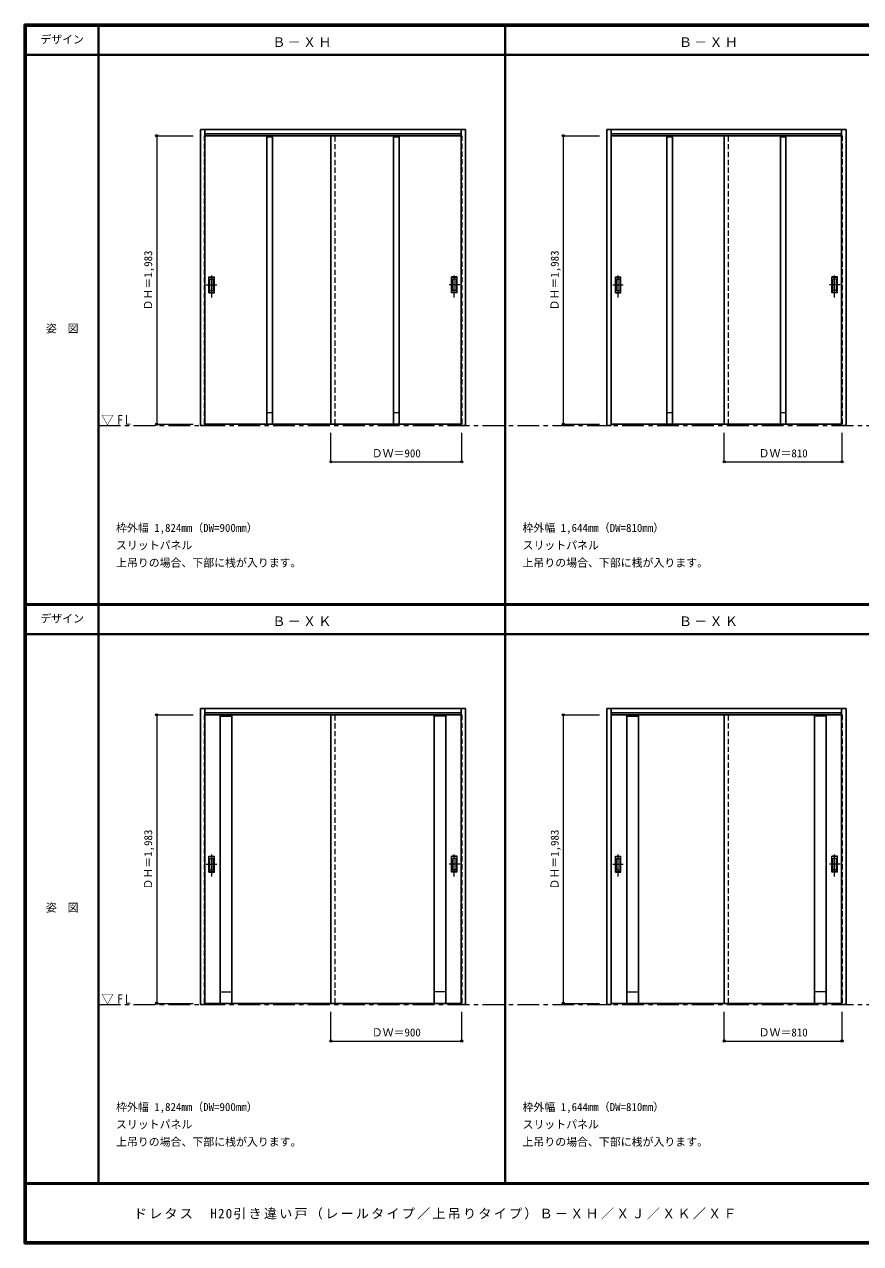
# Model space of a CAD drawing. Units: millimetres, scale not verified. Extents: x -6000 to 5700, y -4307 to 4260.
# Drawn here: x -6000 to -250, y -4205 to 4175 of the extents above; entities that cross this region are included whole.
import ezdxf
from ezdxf.enums import TextEntityAlignment as Align

# ---------------------------------------------------------------- set-up
doc = ezdxf.new("R2010")
doc.units = ezdxf.units.MM
doc.header["$LTSCALE"] = 30
doc.header["$PDMODE"] = 32
doc.header["$PDSIZE"] = 15
doc.linetypes.add('CHAIN1', pattern=[8, 5, -1, 1, -1])
doc.linetypes.add('DASHED1', pattern=[1.8, 1.2, -0.6])
for name, color, linetype, lineweight in [('0-1_通り芯', 7, 'CHAIN1', 18), ('0-2_扉', 4, 'DASHED1', 9), ('0-3_仕上げ', 3, 'Continuous', 25), ('0-4_枠', 3, 'Continuous', 25), ('0-6_引手', 7, 'Continuous', 18), ('0-B_寸法', 4, 'Continuous', 9), ('F-1_枠', 6, 'Continuous', 40)]:
    doc.layers.add(name, color=color, linetype=linetype, lineweight=lineweight)
doc.layers.add('0-A_文字', color=7, linetype='Continuous')
doc.layers.add('F-A_文字', color=7, linetype='Continuous')
doc.styles.add('ＭＳ ゴシック', font='')
doc.styles.get('ＭＳ ゴシック').set_extended_font_data('MS Gothic')

msp = doc.modelspace()

# ---------------------------------------------------------------- linework, layer by layer
at = {"layer": '0-1_通り芯'}
for p, q in [((-5490, 1418), (5690, 1418)), ((-5490, -2562.5), (5690, -2562.5))]:
    msp.add_line(p, q, dxfattribs=at)
at = {"layer": '0-2_扉'}
for p, q in [((-4763, 3409.5), (-4763, 1426.5)), ((-4760, 3409.5), (-4763, 3409.5)), ((-3863, 1426.5), (-3863, 3409.5)), ((-2996, 3409.5), (-2993, 3409.5)), ((-2993, 3409.5), (-2993, 1426.5)), ((-1968, 3409.5), (-1968, 1426.5)), ((-1965, 3409.5), (-1968, 3409.5)), ((-1158, 1426.5), (-1158, 3409.5)), ((-381, 3409.5), (-378, 3409.5)), ((-4763, 1426.5), (-4760, 1426.5)), ((-2993, 1426.5), (-2996, 1426.5)), ((-1968, 1426.5), (-1965, 1426.5)), ((-4763, -571), (-4763, -2554)), ((-4760, -571), (-4763, -571)), ((-3863, -2554), (-3863, -571)), ((-2996, -571), (-2993, -571)), ((-2993, -571), (-2993, -2554)), ((-1968, -571), (-1968, -2554)), ((-1965, -571), (-1968, -571)), ((-1158, -2554), (-1158, -571)), ((-381, -571), (-378, -571)), ((-4763, -2554), (-4760, -2554)), ((-2993, -2554), (-2996, -2554)), ((-1968, -2554), (-1965, -2554))]:
    msp.add_line(p, q, dxfattribs=at)
at = {"layer": '0-2_扉', "color": 3, "linetype": 'Continuous', "lineweight": 25}
for p, q in [((-2996, 3409.5), (-4760, 3409.5)), ((-3893, 1426.5), (-3893, 3409.5)), ((-381, 3409.5), (-1965, 3409.5)), ((-1188, 1426.5), (-1188, 3409.5)), ((-4760, 1426.5), (-2996, 1426.5)), ((-1965, 1426.5), (-381, 1426.5)), ((-2996, -571), (-4760, -571)), ((-3893, -2554), (-3893, -571)), ((-381, -571), (-1965, -571)), ((-1188, -2554), (-1188, -571)), ((-4760, -2554), (-2996, -2554)), ((-1965, -2554), (-381, -2554))]:
    msp.add_line(p, q, dxfattribs=at)
at = {"layer": '0-2_扉'}
for points in [[(-378, 3409.5), (-378, 1426.5), (-381, 1426.5)], [(-378, -571), (-378, -2554), (-381, -2554)]]:
    msp.add_lwpolyline(points, dxfattribs=at)
at = {"layer": '0-3_仕上げ'}
for p, q in [((-4332, 3409.5), (-4332, 1426.5)), ((-4294, 3409.5), (-4294, 1426.5)), ((-3462, 3409.5), (-3462, 1426.5)), ((-3424, 3409.5), (-3424, 1426.5)), ((-1582, 3409.5), (-1582, 1426.5)), ((-1544, 3409.5), (-1544, 1426.5)), ((-802, 3409.5), (-802, 1426.5)), ((-764, 3409.5), (-764, 1426.5)), ((-4653, -2554), (-4653, -571)), ((-4573, -2554), (-4573, -571)), ((-3183, -2554), (-3183, -571)), ((-3103, -2554), (-3103, -571)), ((-1858, -2554), (-1858, -571)), ((-1778, -2554), (-1778, -571)), ((-568, -2554), (-568, -571)), ((-488, -2554), (-488, -571))]:
    msp.add_line(p, q, dxfattribs=at)
at = {"layer": '0-3_仕上げ', "color": 7, "lineweight": 18}
for p, q in [((-4332, 3401.5), (-4294, 3401.5)), ((-3462, 3401.5), (-3424, 3401.5)), ((-1582, 3401.5), (-1544, 3401.5)), ((-802, 3401.5), (-764, 3401.5)), ((-4332, 1506.5), (-4294, 1506.5)), ((-3462, 1506.5), (-3424, 1506.5)), ((-1582, 1506.5), (-1544, 1506.5)), ((-802, 1506.5), (-764, 1506.5)), ((-4653, -579), (-4573, -579)), ((-3103, -579), (-3183, -579)), ((-1858, -579), (-1778, -579)), ((-488, -579), (-568, -579)), ((-4653, -2474), (-4573, -2474)), ((-3103, -2474), (-3183, -2474)), ((-1858, -2474), (-1778, -2474)), ((-488, -2474), (-568, -2474))]:
    msp.add_line(p, q, dxfattribs=at)
at = {"layer": '0-4_枠'}
for p, q in [((-4790, 1418), (-4790, 3453)), ((-4790, 3453), (-2966, 3453)), ((-4760, 1418), (-4760, 3453)), ((-2996, 1427.04), (-2996, 3453)), ((-2966, 1418), (-2966, 3453)), ((-1995, 1418), (-1995, 3453)), ((-1995, 3453), (-351, 3453)), ((-1965, 1418), (-1965, 3453)), ((-381, 1427.04), (-381, 3453)), ((-351, 1418), (-351, 3453)), ((-4760, 3423), (-2996, 3423)), ((-1965, 3423), (-381, 3423)), ((-2996, 1426.7), (-2996, 1427.04)), ((-381, 1426.7), (-381, 1427.04)), ((-4760, 1418), (-4790, 1418)), ((-1965, 1418), (-1995, 1418)), ((-4790, -2562.5), (-4790, -527.5)), ((-4790, -527.5), (-2966, -527.5)), ((-4760, -2562.5), (-4760, -527.5)), ((-4760, -557.5), (-2996, -557.5)), ((-2996, -2553.46), (-2996, -527.5)), ((-2966, -2562.5), (-2966, -527.5)), ((-1995, -2562.5), (-1995, -527.5)), ((-1995, -527.5), (-351, -527.5)), ((-1965, -2562.5), (-1965, -527.5)), ((-1965, -557.5), (-381, -557.5)), ((-381, -2553.46), (-381, -527.5)), ((-351, -2562.5), (-351, -527.5)), ((-4760, -2562.5), (-4790, -2562.5)), ((-2996, -2553.8), (-2996, -2553.46)), ((-1965, -2562.5), (-1995, -2562.5)), ((-381, -2553.8), (-381, -2553.46))]:
    msp.add_line(p, q, dxfattribs=at)
for points in [[(-2966, 1418), (-2996, 1418), (-2996, 1426.7)], [(-351, 1418), (-381, 1418), (-381, 1426.7)], [(-2966, -2562.5), (-2996, -2562.5), (-2996, -2553.8)], [(-351, -2562.5), (-381, -2562.5), (-381, -2553.8)]]:
    msp.add_lwpolyline(points, dxfattribs=at)
at = {"layer": '0-6_引手'}
for p, q in [((-4731, 2439), (-4693, 2439)), ((-4731, 2329), (-4731, 2439)), ((-4693, 2329), (-4693, 2439)), ((-3025, 2439), (-3063, 2439)), ((-3063, 2329), (-3063, 2439)), ((-3025, 2329), (-3025, 2439)), ((-1936, 2439), (-1898, 2439)), ((-1936, 2329), (-1936, 2439)), ((-1898, 2329), (-1898, 2439)), ((-410, 2439), (-448, 2439)), ((-448, 2329), (-448, 2439)), ((-410, 2329), (-410, 2439)), ((-4724.5, 2423), (-4699.5, 2423)), ((-4724.5, 2345), (-4724.5, 2423)), ((-4699.5, 2345), (-4699.5, 2423)), ((-3031.5, 2423), (-3056.5, 2423)), ((-3056.5, 2345), (-3056.5, 2423)), ((-3031.5, 2345), (-3031.5, 2423)), ((-1929.5, 2423), (-1904.5, 2423)), ((-1929.5, 2345), (-1929.5, 2423)), ((-1904.5, 2345), (-1904.5, 2423)), ((-416.5, 2423), (-441.5, 2423)), ((-441.5, 2345), (-441.5, 2423)), ((-416.5, 2345), (-416.5, 2423)), ((-4731, 2329), (-4693, 2329)), ((-4724.5, 2345), (-4699.5, 2345)), ((-3025, 2329), (-3063, 2329)), ((-3031.5, 2345), (-3056.5, 2345)), ((-1936, 2329), (-1898, 2329)), ((-1929.5, 2345), (-1904.5, 2345)), ((-410, 2329), (-448, 2329)), ((-416.5, 2345), (-441.5, 2345)), ((-4731, -1541.25), (-4693, -1541.25)), ((-4731, -1651.25), (-4731, -1541.25)), ((-4724.5, -1557.25), (-4699.5, -1557.25)), ((-4724.5, -1635.25), (-4724.5, -1557.25)), ((-4699.5, -1635.25), (-4699.5, -1557.25)), ((-4693, -1651.25), (-4693, -1541.25)), ((-3025, -1541.25), (-3063, -1541.25)), ((-3063, -1651.25), (-3063, -1541.25)), ((-3031.5, -1557.25), (-3056.5, -1557.25)), ((-3056.5, -1635.25), (-3056.5, -1557.25)), ((-3031.5, -1635.25), (-3031.5, -1557.25)), ((-3025, -1651.25), (-3025, -1541.25)), ((-1929.5, -1635.25), (-1929.5, -1557.25)), ((-1929.5, -1557.25), (-1904.5, -1557.25)), ((-1904.5, -1635.25), (-1904.5, -1557.25)), ((-1898, -1651.25), (-1898, -1541.25)), ((-410, -1541.25), (-448, -1541.25)), ((-448, -1651.25), (-448, -1541.25)), ((-416.5, -1557.25), (-441.5, -1557.25)), ((-441.5, -1635.25), (-441.5, -1557.25)), ((-416.5, -1635.25), (-416.5, -1557.25)), ((-410, -1651.25), (-410, -1541.25)), ((-4731, -1651.25), (-4693, -1651.25)), ((-4724.5, -1635.25), (-4699.5, -1635.25)), ((-3025, -1651.25), (-3063, -1651.25)), ((-3031.5, -1635.25), (-3056.5, -1635.25)), ((-1936, -1651.25), (-1898, -1651.25)), ((-1929.5, -1635.25), (-1904.5, -1635.25)), ((-410, -1651.25), (-448, -1651.25)), ((-416.5, -1635.25), (-441.5, -1635.25))]:
    msp.add_line(p, q, dxfattribs=at)
at = {"layer": '0-6_引手', "linetype": 'CHAIN1'}
for p, q in [((-4712, 2298.77), (-4712, 2469.62)), ((-3044, 2298.77), (-3044, 2469.62)), ((-1917, 2298.77), (-1917, 2469.62)), ((-429, 2298.77), (-429, 2469.62)), ((-4750.07, 2384), (-4677.56, 2384)), ((-3005.93, 2384), (-3078.44, 2384)), ((-1955.07, 2384), (-1882.56, 2384)), ((-390.93, 2384), (-463.44, 2384)), ((-4712, -1681.48), (-4712, -1510.63)), ((-3044, -1681.48), (-3044, -1510.63)), ((-1917, -1681.48), (-1917, -1510.63)), ((-429, -1681.48), (-429, -1510.63)), ((-4750.07, -1596.25), (-4677.56, -1596.25)), ((-3005.93, -1596.25), (-3078.44, -1596.25)), ((-1955.07, -1596.25), (-1882.56, -1596.25)), ((-390.93, -1596.25), (-463.44, -1596.25))]:
    msp.add_line(p, q, dxfattribs=at)
at = {"layer": '0-6_引手', "linetype": 'DASHED1'}
for p, q in [((-4696, 2333), (-4696, 2435)), ((-3060, 2333), (-3060, 2435)), ((-1901, 2333), (-1901, 2435)), ((-445, 2333), (-445, 2435)), ((-4728, 2333), (-4696, 2333)), ((-3028, 2333), (-3060, 2333)), ((-1933, 2333), (-1901, 2333)), ((-413, 2333), (-445, 2333)), ((-4696, -1647.25), (-4696, -1545.25)), ((-3060, -1647.25), (-3060, -1545.25)), ((-1933, -1545.25), (-1901, -1545.25)), ((-1933, -1647.25), (-1933, -1545.25)), ((-445, -1647.25), (-445, -1545.25)), ((-4728, -1647.25), (-4696, -1647.25)), ((-3028, -1647.25), (-3060, -1647.25)), ((-413, -1647.25), (-445, -1647.25))]:
    msp.add_line(p, q, dxfattribs=at)
for points in [[(-4728, 2333), (-4728, 2435), (-4696, 2435)], [(-3028, 2333), (-3028, 2435), (-3060, 2435)], [(-1933, 2333), (-1933, 2435), (-1901, 2435)], [(-413, 2333), (-413, 2435), (-445, 2435)], [(-4728, -1647.25), (-4728, -1545.25), (-4696, -1545.25)], [(-3028, -1647.25), (-3028, -1545.25), (-3060, -1545.25)], [(-1933, -1647.25), (-1901, -1647.25), (-1901, -1545.25)], [(-413, -1647.25), (-413, -1545.25), (-445, -1545.25)]]:
    msp.add_lwpolyline(points, dxfattribs=at)
at = {"layer": '0-6_引手'}
msp.add_lwpolyline([(-1936, -1651.25), (-1936, -1541.25), (-1898, -1541.25)], dxfattribs=at)
at = {"layer": '0-B_寸法'}
for p, q in [((-5090, 3409.5), (-4840, 3409.5)), ((-5090, 3409.5), (-5090, 1426.5)), ((-2295, 3409.5), (-2045, 3409.5)), ((-2295, 3409.5), (-2295, 1426.5)), ((-5090, 1426.5), (-4840, 1426.5)), ((-2295, 1426.5), (-2045, 1426.5)), ((-3893, 1168), (-3893, 1368)), ((-2993, 1168), (-2993, 1368)), ((-1188, 1168), (-1188, 1368)), ((-378, 1168), (-378, 1368)), ((-3893, 1168), (-2993, 1168)), ((-1188, 1168), (-378, 1168)), ((-5090, -571), (-4840, -571)), ((-5090, -571), (-5090, -2554)), ((-2295, -571), (-2045, -571)), ((-2295, -571), (-2295, -2554)), ((-5090, -2554), (-4840, -2554)), ((-2295, -2554), (-2045, -2554)), ((-3893, -2812.5), (-3893, -2612.5)), ((-2993, -2812.5), (-2993, -2612.5)), ((-1188, -2812.5), (-1188, -2612.5)), ((-378, -2812.5), (-378, -2612.5)), ((-3893, -2812.5), (-2993, -2812.5)), ((-1188, -2812.5), (-378, -2812.5))]:
    msp.add_line(p, q, dxfattribs=at)
at = {"layer": '0-B_寸法', "color": 7}
for p in [(-5090, 3409.5), (-2295, 3409.5), (-5090, 1426.5), (-2295, 1426.5), (-3893, 1168), (-2993, 1168), (-1188, 1168), (-378, 1168), (-5090, -571), (-2295, -571), (-5090, -2554), (-2295, -2554), (-3893, -2812.5), (-2993, -2812.5), (-1188, -2812.5), (-378, -2812.5)]:
    msp.add_point(p, dxfattribs=at)
at = {"layer": 'F-1_枠'}
for p, q in [((-6000, 4175), (5700, 4175)), ((-6000, 4175), (-6000, -4205)), ((-6000, 4170), (5700, 4170)), ((-6000, 4165), (5700, 4165)), ((-5995, 4175), (-5995, -4205)), ((-5990, 4175), (-5990, -4205)), ((-5490, 4175), (-5490, -3790)), ((-2695, -3790), (-2695, 4175)), ((-6000, 3965), (5700, 3965)), ((-6000, 190.5), (5700, 190.5)), ((-6000, 187.5), (5700, 187.5)), ((-6000, 184.5), (5700, 184.5)), ((-6000, -15.5), (5700, -15.5)), ((5700, -3790), (-6000, -3790)), ((5700, -3795), (-6000, -3795)), ((5700, -4195), (-6000, -4195)), ((5700, -4200), (-6000, -4200)), ((5700, -4205), (-6000, -4205))]:
    msp.add_line(p, q, dxfattribs=at)

# ---------------------------------------------------------------- texts
at = {"layer": '0-A_文字', "style": 'ＭＳ ゴシック'}
for s, p in [('枠外幅 1,824mm（DW=900mm）', (-5370, 670.5)), ('枠外幅 1,644mm（DW=810mm）', (-2575, 670.5)), ('スリットパネル', (-5370, 550.5)), ('スリットパネル', (-2575, 550.5)), ('上吊りの場合、下部に桟が入ります。', (-5370, 430.5)), ('上吊りの場合、下部に桟が入ります。', (-2575, 430.5)), ('枠外幅 1,824mm（DW=900mm）', (-5370, -3310)), ('枠外幅 1,644mm（DW=810mm）', (-2575, -3310)), ('スリットパネル', (-5370, -3430)), ('スリットパネル', (-2575, -3430)), ('上吊りの場合、下部に桟が入ります。', (-5370, -3550)), ('上吊りの場合、下部に桟が入ります。', (-2575, -3550))]:
    msp.add_text(s, height=54.99, dxfattribs=at).set_placement(p, align=Align.BOTTOM_LEFT)
at = {"layer": '0-A_文字', "char_height": 65.98, "attachment_point": 7, "style": 'ＭＳ ゴシック'}
for s, insert in [('\\T1.17;Ｂ－ＸＨ', (-4295, 4020)), ('\\T1.17;Ｂ－ＸＨ', (-1500, 4020)), ('\\T1.26;\\W0.95;▽FL', (-5471.25, 1418)), ('\\T1.17;Ｂ－ＸＫ', (-4295, 39.5)), ('\\T1.17;Ｂ－ＸＫ', (-1500, 39.5)), ('\\T1.26;\\W0.95;▽FL', (-5471.25, -2562.5))]:
    msp.add_mtext(s, dxfattribs=dict(at, insert=insert))
at = {"layer": '0-B_寸法', "color": 7, "style": 'ＭＳ ゴシック'}
for p in [(-5105, 2208.75), (-2310, 2208.75), (-5105, -1771.75), (-2310, -1771.75)]:
    msp.add_text('ＤＨ＝1,983', height=54.99, rotation=90, dxfattribs=at).set_placement(p, align=Align.BOTTOM_LEFT)
for s, p in [('ＤＷ＝900', (-3611.75, 1183)), ('ＤＷ＝810', (-951.75, 1183)), ('ＤＷ＝900', (-3611.75, -2797.5)), ('ＤＷ＝810', (-951.75, -2797.5))]:
    msp.add_text(s, height=54.99, dxfattribs=at).set_placement(p, align=Align.BOTTOM_LEFT)
at = {"layer": 'F-A_文字', "style": 'ＭＳ ゴシック'}
for s, p in [('デザイン', (-5890, 4027.5)), ('姿\u3000図', (-5852.5, 2040.25)), ('デザイン', (-5890, 47)), ('姿\u3000図', (-5852.5, -1940.25))]:
    msp.add_text(s, height=54.99, dxfattribs=at).set_placement(p, align=Align.BOTTOM_LEFT)
at = {"layer": 'F-A_文字', "insert": (-5247.55, -4040), "char_height": 65.98, "attachment_point": 7, "style": 'ＭＳ ゴシック'}
msp.add_mtext('\\T1.17;ドレタス\u3000H20引き違い戸（レールタイプ／上吊りタイプ）Ｂ－ＸＨ／ＸＪ／ＸＫ／ＸＦ', dxfattribs=at)

doc.saveas('drawing.dxf')
